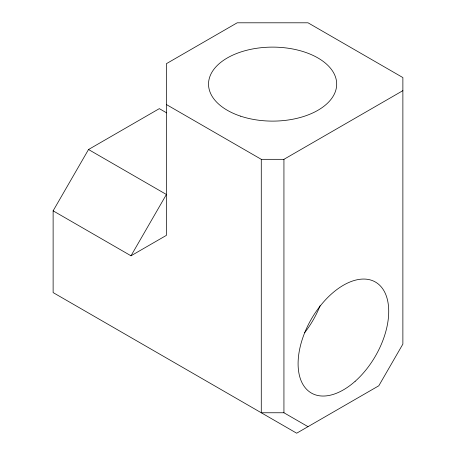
<?xml version="1.0" encoding="UTF-8"?>
<svg xmlns="http://www.w3.org/2000/svg" width="456" height="456" viewBox="0 0 456 456"><rect width="100%" height="100%" fill="white"/><g stroke="black" fill="none" stroke-linecap="round" stroke-linejoin="round"><path stroke-width="0.68" d="M53.124 210.832L131.003 255.799L166.406 235.359L166.406 63.675L237.205 22.8L308.005 22.8L402.876 77.571L402.876 344.092L378.805 385.782L296.674 433.2L53.124 292.587L53.124 210.832L88.521 149.517L159.326 108.642L166.685 112.888M131.003 255.799L166.406 194.484L88.521 149.517M166.406 104.549L261.277 159.326L283.934 159.326L402.876 90.653M308.005 426.662L283.934 412.76L261.277 412.76L261.277 159.326M283.934 159.326L283.934 412.76M320.095 305.714A64.079 36.999 -60 0 1 304.597 332.749M240.563 116.155A64.079 36.999 0 0 0 336.688 84.115A64.079 36.999 0 0 0 240.563 52.075A64.079 36.999 0 0 0 240.563 116.155M355.133 381.319A64.079 36.999 -60 0 0 375.442 282.053A64.079 36.999 -60 0 0 299.638 349.279A64.079 36.999 -60 0 0 355.133 381.319"/></g></svg>
